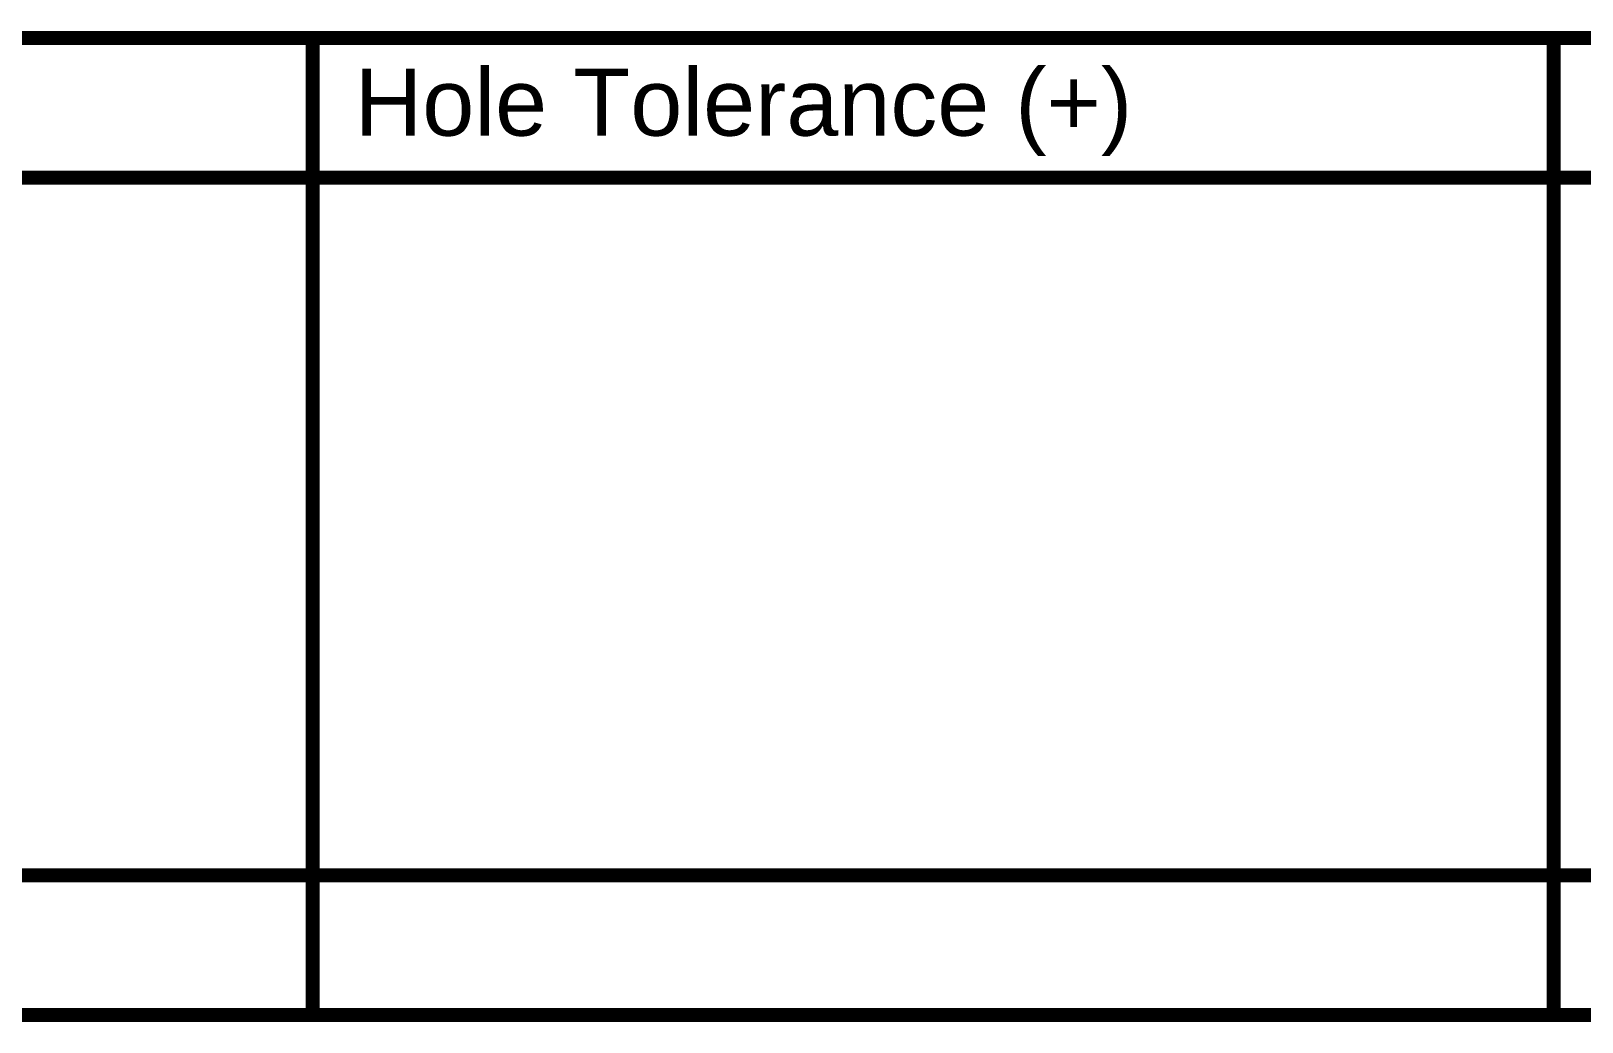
# Model space of a CAD drawing. Header units: inches. Extents: x -3 to 289, y -11 to 89.
# Drawn here: x 212.1 to 254.43, y 61.48 to 88.53 of the extents above; entities that cross this region are included whole.
import ezdxf

# ---------------------------------------------------------------- set-up
doc = ezdxf.new("R2010")
doc.units = ezdxf.units.IN
doc.layers.add('Drill Drawing', color=1, linetype='Continuous')
doc.styles.add('Arial', font='', dxfattribs={"height": 0.2})
doc.styles.get('Arial').set_extended_font_data('Arial')

msp = doc.modelspace()

# ---------------------------------------------------------------- linework, layer by layer
at = {"layer": 'Drill Drawing'}
for points in [[(0.876, 88.34, 0.381, 0.381, 0), (288.679, 88.34, 0.381, 0.381, 0)], [(219.789, 61.67, 0.381, 0.381, 0), (219.789, 88.34, 0.381, 0.381, 0)], [(253.663, 61.67, 0.381, 0.381, 0), (253.663, 88.34, 0.381, 0.381, 0)], [(0.876, 84.53, 0.381, 0.381, 0), (288.679, 84.53, 0.381, 0.381, 0)], [(0.876, 65.48, 0.381, 0.381, 0), (288.679, 65.48, 0.381, 0.381, 0)], [(0.876, 61.67, 0.381, 0.381, 0), (288.679, 61.67, 0.381, 0.381, 0)]]:
    msp.add_lwpolyline(points, format="xyseb", dxfattribs=at)
for points in [[(219.694, 88.34, 0.191, 0.191, 1), (219.884, 88.34, 0.191, 0.191, 1)], [(253.567, 88.34, 0.191, 0.191, 1), (253.758, 88.34, 0.191, 0.191, 1)], [(219.694, 61.67, 0.191, 0.191, 1), (219.884, 61.67, 0.191, 0.191, 1)], [(253.567, 61.67, 0.191, 0.191, 1), (253.758, 61.67, 0.191, 0.191, 1)]]:
    msp.add_lwpolyline(points, format="xyseb", close=True, dxfattribs=at)

# ---------------------------------------------------------------- texts
at = {"layer": 'Drill Drawing', "style": 'Arial'}
msp.add_text('Hole Tolerance (+)', height=1.8288, dxfattribs=at).set_placement((220.932, 85.673))

doc.saveas('drawing.dxf')
